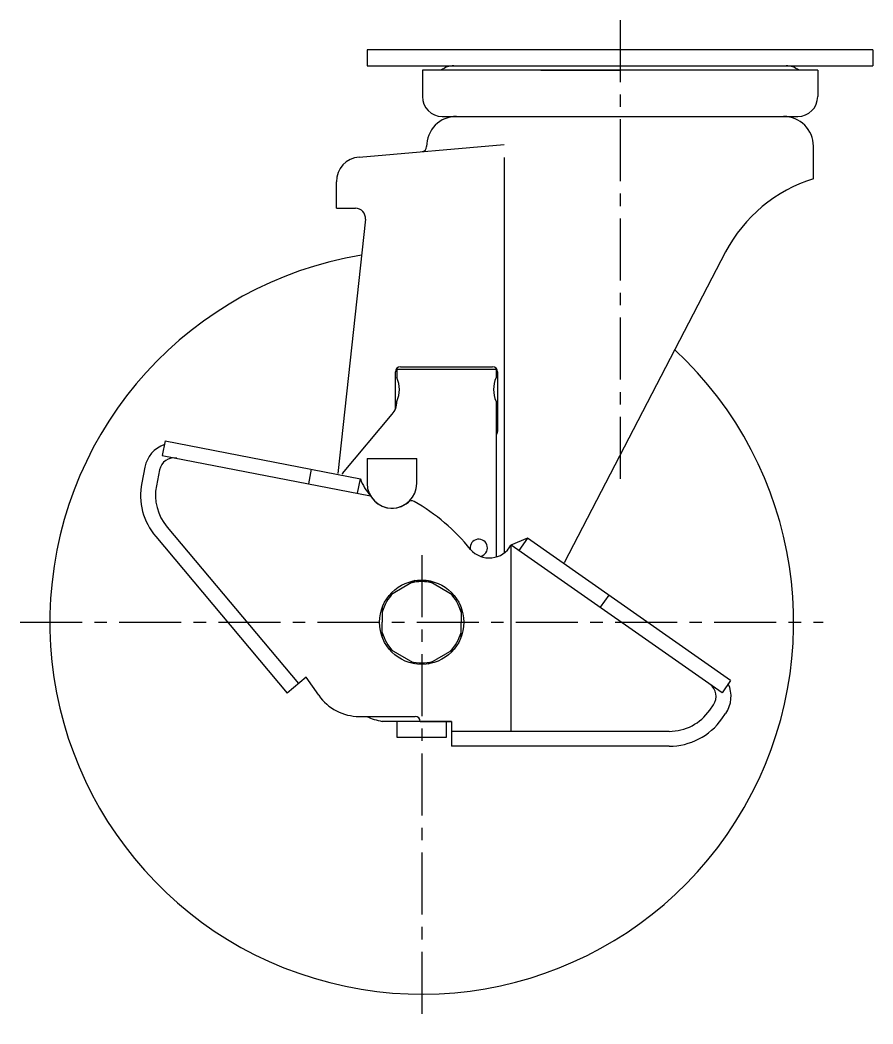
# Model space of a CAD drawing. Extents: x 787 to 1207, y 53 to 506.
# Drawn here: x 1028.8 to 1200.8, y 91.7 to 294.1 of the extents above; entities that cross this region are included whole.
import ezdxf

# ---------------------------------------------------------------- set-up
doc = ezdxf.new("R2010")
doc.units = 0
doc.header["$LTSCALE"] = 10
doc.linetypes.add('CENTER', pattern=[2, 1.25, -0.25, 0.25, -0.25])
doc.layers.get('0').update_dxf_attribs({"linetype": 'CONTINUOUS'})
doc.layers.add('CENTER', color=1, linetype='CENTER')

msp = doc.modelspace()

# ---------------------------------------------------------------- linework, layer by layer
at = {"color": 7, "linetype": 'CONTINUOUS'}
for p, q in [((1098.75, 288.09), (1098.75, 284.89)), ((1200.75, 288.09), (1098.75, 288.09)), ((1200.75, 288.09), (1200.75, 284.89)), ((1098.75, 284.89), (1200.75, 284.89)), ((1109.89, 283.96), (1109.89, 278.66)), ((1189.62, 283.96), (1109.89, 283.96)), ((1133.75, 283.96), (1149.75, 283.96)), ((1189.62, 283.96), (1189.62, 278.66)), ((1113.89, 274.66), (1149.75, 274.66)), ((1113.89, 274.66), (1185.62, 274.66)), ((1097.12, 266.47), (1126.35, 269.03)), ((1188.75, 262.06), (1188.75, 268.66)), ((1126.35, 266.35), (1126.35, 186.6)), ((1092.55, 256.14), (1092.55, 261.49)), ((1092.55, 256.14), (1096.41, 256.14)), ((1098.39, 253.92), (1092.87, 202.69)), ((1171.05, 247.34), (1138.5, 184.64)), ((1104.45, 215.64), (1104.45, 223.16)), ((1104.75, 223.66), (1104.75, 223.88)), ((1104.75, 223.66), (1104.75, 222.03)), ((1124.75, 223.66), (1104.75, 223.66)), ((1105.45, 224.16), (1124.05, 224.16)), ((1124.75, 223.66), (1124.75, 222.03)), ((1125.05, 223.16), (1125.05, 211.16)), ((1124.75, 217.16), (1124.75, 185.82)), ((1093.8, 202.65), (1103.82, 214.59)), ((1058.01, 209.26), (1057.44, 206.31)), ((1058.01, 209.26), (1097.39, 201.61)), ((1057.44, 206.31), (1099.43, 198.15)), ((1098.75, 205.66), (1098.75, 200.66)), ((1098.75, 205.66), (1108.75, 205.66)), ((1108.75, 200.66), (1108.75, 205.66)), ((1053.92, 203.94), (1053.3, 200.76)), ((1056.86, 203.37), (1056.25, 200.19)), ((1087.46, 203.53), (1086.89, 200.59)), ((1096.81, 198.66), (1097.39, 201.61)), ((1058.4, 191.85), (1084.89, 160.29)), ((1056.1, 189.93), (1082.59, 158.36)), ((1131.08, 189.6), (1127.75, 188.19)), ((1131.08, 189.6), (1129.36, 187.14)), ((1172.04, 160.92), (1131.08, 189.6)), ((1127.75, 188.19), (1127.75, 150.66)), ((1170.32, 158.46), (1127.82, 188.22)), ((1108.41, 181.06), (1103.16, 178.02)), ((1111.1, 181.06), (1116.35, 178.02)), ((1147.46, 178.13), (1145.74, 175.67)), ((1101.81, 175.7), (1101.81, 172.66)), ((1117.69, 175.7), (1117.69, 172.66)), ((1101.81, 169.63), (1101.81, 172.66)), ((1117.69, 169.63), (1117.69, 172.66)), ((1108.41, 164.27), (1103.16, 167.3)), ((1111.1, 164.27), (1116.35, 167.3)), ((1086.42, 161.57), (1082.59, 158.36)), ((1088.98, 157.93), (1086.42, 161.57)), ((1172.04, 160.92), (1170.32, 158.46)), ((1167.84, 154.93), (1168.59, 156)), ((1170.3, 153.21), (1171.05, 154.28)), ((1097.17, 153.66), (1108.45, 153.66)), ((1115.75, 152.66), (1101.75, 152.66)), ((1104.75, 152.66), (1104.75, 149.46)), ((1109.45, 152.66), (1109.45, 152.66)), ((1109.45, 152.66), (1115.75, 152.66)), ((1114.75, 149.46), (1114.75, 152.66)), ((1115.75, 152.66), (1115.75, 147.66)), ((1159.65, 150.66), (1115.75, 150.66)), ((1104.75, 149.46), (1114.75, 149.46)), ((1159.65, 147.66), (1115.75, 147.66))]:
    msp.add_line(p, q, dxfattribs=at)
msp.add_circle((1109.75, 172.66), 8.5, dxfattribs=at)
for centre, radius, start, end in [((1116.25, 280.93), 3.96, 90, 130.0532), ((1183.25, 280.93), 3.96, 49.9468, 90), ((1113.89, 278.66), 4, 180, 270), ((1185.62, 278.66), 4, 270, 0), ((1116.75, 268.66), 6, 90, 180.6845), ((1182.75, 268.66), 6, 360, 90), ((1109.75, 268.58), 1, 275, 0.6845), ((1097.55, 261.49), 5, 95, 180), ((1197.61, 233.4), 30, 107.1751, 152.3048), ((1096.41, 254.14), 2, 353.8489, 90), ((1109.75, 172.66), 75, 99.3149, 47.1029), ((1105.45, 223.16), 1, 90, 180), ((1124.05, 223.16), 1, 0, 90), ((1133.75, 223.66), 9, 178.6522, 180), ((1099.09, 219.6), 6.16, 336.7335, 23.2665), ((1130.41, 219.6), 6.16, 156.7335, 203.2665), ((1100.75, 217.16), 4, 320, 0), ((1124.05, 211.16), 1, 314.427, 0), ((1059.81, 202.8), 6, 109, 169), ((1059.81, 202.8), 3, 79, 169), ((1102.23, 195.58), 11, 140, 140.8573), ((1066.06, 198.28), 13, 169, 220), ((1106.84, 204.87), 10, 199.0365, 222.1828), ((1103.75, 200.66), 5, 180, 0), ((1066.06, 198.28), 10, 169, 220), ((1103.75, 200.66), 5, 210.1354, 311.4096), ((1107.72, 196.16), 1, 60.4508, 131.4096), ((1088.49, 162.23), 40, 38.9274, 60.4508), ((1121.25, 187.66), 1.75, 282.5095, 185.8566), ((1123.39, 190.63), 5, 220.7759, 330.7144), ((1109.75, 172.66), 8.2, 90, 105.5332), ((1109.75, 172.66), 8.2, 74.4668, 90), ((1109.75, 172.66), 8.2, 134.4668, 165.5332), ((1109.75, 172.66), 8.2, 14.4668, 45.5332), ((1109.75, 172.66), 8.2, 194.4668, 225.5332), ((1109.75, 172.66), 8.2, 314.4668, 345.5332), ((1109.75, 172.66), 8.2, 254.4668, 270), ((1109.75, 172.66), 8.2, 270, 285.5332), ((1166.14, 157.72), 3, 325, 55), ((1166.14, 157.72), 6, 325, 25), ((1097.17, 163.66), 10, 215, 270), ((1159.65, 160.66), 10, 270, 325), ((1104.75, 167.36), 15, 245.9414, 258.463), ((1108.45, 152.66), 1, 0, 90), ((1159.65, 160.66), 13, 270, 325)]:
    msp.add_arc(centre, radius, start, end, dxfattribs=at)
at = {"layer": 'CENTER', "color": 1, "linetype": 'CENTER'}
for p, q in [((1149.75, 294.09), (1149.75, 200.31)), ((1109.75, 186.22), (1109.75, 91.66)), ((1028.75, 172.66), (1190.75, 172.66))]:
    msp.add_line(p, q, dxfattribs=at)

doc.saveas('drawing.dxf')
